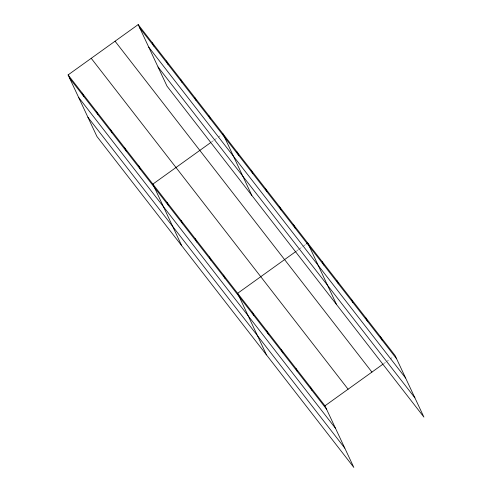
<?xml version="1.0" encoding="UTF-8"?>
<svg xmlns="http://www.w3.org/2000/svg" width="492" height="492" viewBox="0 0 492 492"><rect width="100%" height="100%" fill="white"/><g stroke="black" fill="none" stroke-linecap="round" stroke-linejoin="round"><path stroke-width="0.37" stroke-dasharray="2.46 1.84" d="M211.388 142.096L213.823 140.349M214.432 139.912L217.476 137.729M218.085 137.293L221.123 135.109M296.762 250.858L298.589 249.549M299.197 249.112L302.851 246.486M303.459 246.049L305.895 244.303M383.489 363.797L385.925 362.05M386.534 361.614L393.231 356.811"/><path stroke-width="0.74" d="M68.093 74.913L324.966 405.814L353.816 467.4L96.942 136.505L68.093 74.913L138.184 24.6L395.058 355.495L423.907 417.087L167.034 86.186L138.184 24.6M210.779 142.532L152.858 184.113L181.714 245.699M296.153 251.295L237.63 293.306L266.48 354.892M306.504 243.866L307.721 242.993L336.571 304.579M324.966 405.814L382.881 364.234M139.734 27.909L396.607 358.803M148.744 47.14L405.617 378.041M158.024 66.955L414.897 397.856M115.054 41.205L371.927 372.1M91.223 58.308L348.096 389.209M69.643 78.222L326.516 409.116M78.652 97.453L335.526 428.354M87.933 117.268L344.806 448.169M380.501 336.749L382.05 340.052M365.943 317.998L367.493 321.301M351.386 299.247L352.936 302.549M336.829 280.495L338.379 283.804M322.278 261.744L323.828 265.053M293.595 224.795L295.138 228.097M279.462 206.591L281.012 209.9M265.336 188.393L266.885 191.702M251.209 170.195L252.759 173.504M237.083 151.997L238.632 155.3M222.95 133.793L251.799 195.385M208.823 115.595L210.373 118.904M194.697 97.398L196.246 100.706M180.57 79.2L182.12 82.508M166.437 60.996L167.987 64.304M152.311 42.798L153.861 46.107M310.409 387.063L311.959 390.365M295.852 368.311L297.402 371.614M281.295 349.56L282.845 352.869M266.744 330.808L268.288 334.117M252.187 312.057L253.737 315.366M223.503 275.108L225.053 278.417M209.371 256.91L210.92 260.213M195.244 238.706L196.794 242.015M181.118 220.508L182.667 223.817M166.991 202.31L168.541 205.619M138.732 165.909L140.281 169.217M124.605 147.711L126.155 151.019M110.479 129.513L112.028 132.822M96.346 111.315L97.896 114.618M82.219 93.111L83.769 96.42"/></g></svg>
